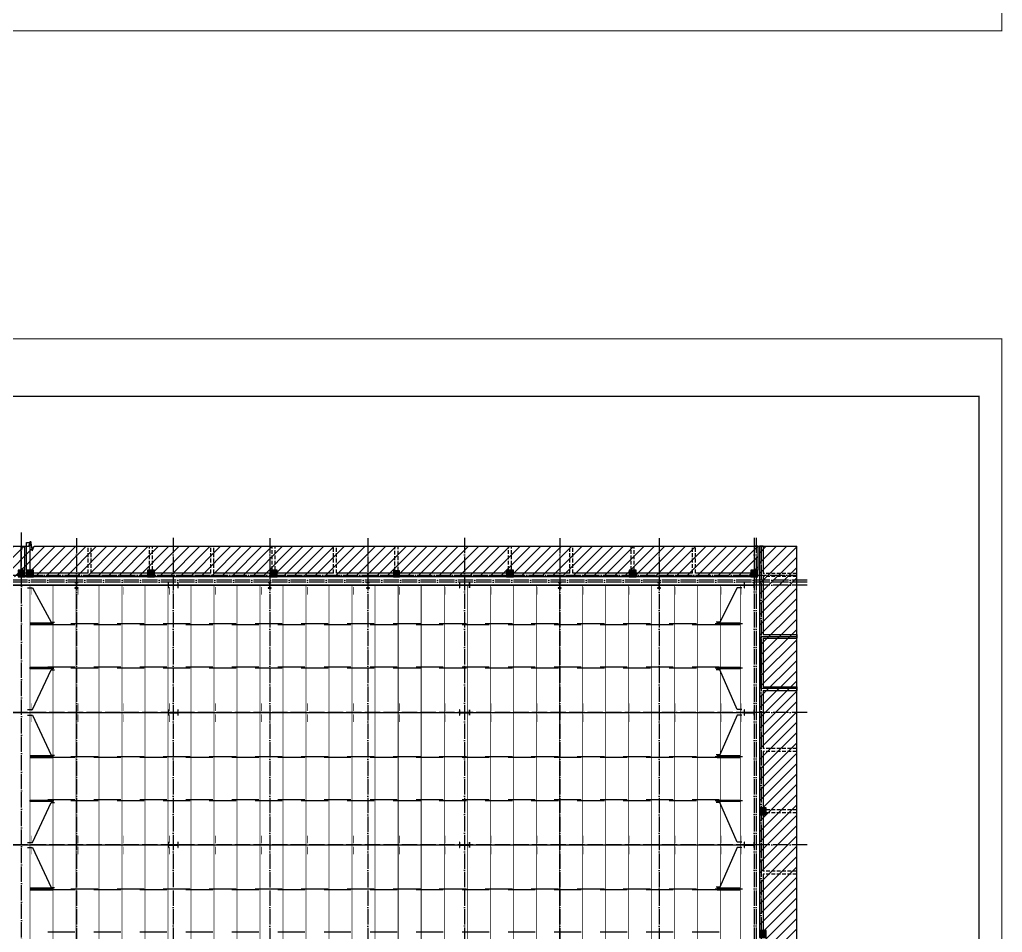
# Model space of a CAD drawing. Extents: x 447413 to 2975780, y -1432727 to 1301644.
# Drawn here: x 2315861 to 2379922, y -403716 to -344199 of the extents above; entities that cross this region are included whole.
import ezdxf

# ---------------------------------------------------------------- set-up
doc = ezdxf.new("R2010")
doc.units = 0
doc.header["$LTSCALE"] = 1000
doc.header["$MEASUREMENT"] = 0
doc.linetypes.add('DASH', pattern=[0.35, 0.25, -0.1])
doc.linetypes.add('DOTE', pattern=[2.42, 2, -0.2, 0.02, -0.2])
for name, color, linetype in [('3T_WOOD', 21, 'Continuous'), ('COLUMN', 9, 'Continuous'), ('DIM_SYMB', 3, 'Continuous'), ('DOTE', 1, 'Continuous'), ('LG', 200, 'Continuous'), ('PUB_HATCH', 8, 'Continuous'), ('X公厕', 21, 'Continuous'), ('图框', 253, 'Continuous'), ('柱子', 3, 'Continuous')]:
    doc.layers.add(name, color=color, linetype=linetype)
for name, color, linetype, lineweight in [('WALL', 140, 'Continuous', 25), ('屋面隅撑', 10, 'Continuous', 30), ('檩条', 7, 'Continuous', 18), ('钢梁', 141, 'Continuous', 18)]:
    doc.layers.add(name, color=color, linetype=linetype, lineweight=lineweight)

# ---------------------------------------------------------------- blocks, each defined once
blk = doc.blocks.new('A$C6B0021A6')
at = {"layer": '图框', "color": 2, "const_width": 40, "elevation": -84000}
blk.add_lwpolyline([(20, 84120), (118920, 84120), (118920, 20), (20, 20)], close=True, dxfattribs=at)
at = {"layer": '图框', "color": 153, "const_width": 58, "elevation": -84000}
blk.add_lwpolyline([(111420, 1020), (2520, 1020), (2520, 83120), (111420, 83120)], close=True, dxfattribs=at)
blk = doc.blocks.new('_FZH')
blk.add_lwpolyline([(-0.5, -0.5), (0.5, -0.5), (0.5, 0.5), (-0.5, 0.5)], close=True)
at = {"layer": 'PUB_HATCH'}
blk.add_solid([(-0.5, -0.5), (0.5, -0.5), (-0.5, 0.5), (0.5, 0.5)], dxfattribs=at)

msp = doc.modelspace()

# ---------------------------------------------------------------- hatches: boundary and pattern name
at = {"layer": 'PUB_HATCH'}
h = msp.add_hatch(dxfattribs=at)
h.set_pattern_fill('ANSI31', color=256, scale=300, style=0)
h.set_pattern_definition([(45, (2031895.8, -429763.64), (-336.7596, 336.7596), [])])
h.paths.add_polyline_path([(2363985.8, -378559), (2267966.1, -378559), (2267966.1, -380527.4), (2363985.8, -380527.4)])
h = msp.add_hatch(dxfattribs=at)
h.set_pattern_fill('ANSI31', color=256, scale=300, style=0)
h.set_pattern_definition([(45, (2335527.2, -429763.64), (-336.7596, 336.7596), [])])
h.paths.add_polyline_path([(2364085.8, -378529.1), (2366515.7, -378529.1), (2366515.7, -432536.9), (2364085.8, -432536.9)])

# ---------------------------------------------------------------- linework, layer by layer
at = {"layer": '3T_WOOD', "linetype": 'DASH'}
for p, q in [((2320326.1, -380297.4, 126000), (2320326.1, -378529.1, 126000)), ((2320326.1, -378529.1, 126000), (2320526.1, -378529.1, 126000)), ((2320526.1, -380297.4, 126000), (2320526.1, -378529.1, 126000)), ((2324326.1, -380087.4, 126000), (2324326.1, -378529.1, 126000)), ((2324326.1, -378529.1, 126000), (2324526.1, -378529.1, 126000)), ((2324526.1, -380087.4, 126000), (2324526.1, -378529.1, 126000)), ((2328326.1, -380297.4, 126000), (2328326.1, -378529.1, 126000)), ((2328326.1, -378529.1, 126000), (2328526.1, -378529.1, 126000)), ((2328526.1, -380297.4, 126000), (2328526.1, -378529.1, 126000)), ((2332326.1, -380087.4, 126000), (2332326.1, -378529.1, 126000)), ((2332326.1, -378529.1, 126000), (2332526.1, -378529.1, 126000)), ((2332526.1, -380087.4, 126000), (2332526.1, -378529.1, 126000)), ((2336326.1, -380297.4, 126000), (2336326.1, -378529.1, 126000)), ((2336326.1, -378529.1, 126000), (2336526.1, -378529.1, 126000)), ((2336526.1, -380297.4, 126000), (2336526.1, -378529.1, 126000)), ((2340326.1, -380137.4, 126000), (2340326.1, -378529.1, 126000)), ((2340326.1, -378529.1, 126000), (2340526.1, -378529.1, 126000)), ((2340526.1, -380137.4, 126000), (2340526.1, -378529.1, 126000)), ((2347726.1, -380087.4, 126000), (2347726.1, -378529.1, 126000)), ((2347726.1, -378529.1, 126000), (2347926.1, -378529.1, 126000)), ((2347926.1, -380087.4, 126000), (2347926.1, -378529.1, 126000)), ((2351726.1, -380297.4, 126000), (2351726.1, -378529.1, 126000)), ((2351726.1, -378529.1, 126000), (2351926.1, -378529.1, 126000)), ((2351926.1, -380297.4, 126000), (2351926.1, -378529.1, 126000)), ((2355726.1, -380087.4, 126000), (2355726.1, -378529.1, 126000)), ((2355726.1, -378529.1, 126000), (2355926.1, -378529.1, 126000)), ((2355926.1, -380087.4, 126000), (2355926.1, -378529.1, 126000)), ((2359726.1, -380297.4, 126000), (2359726.1, -378529.1, 126000)), ((2359726.1, -378529.1, 126000), (2359926.1, -378529.1, 126000)), ((2359926.1, -380297.4, 126000), (2359926.1, -378529.1, 126000)), ((2366515.7, -380317.4, 126000), (2364325.8, -380317.4, 126000)), ((2366515.7, -380517.4, 126000), (2364325.8, -380517.4, 126000)), ((2366515.7, -380517.4, 126000), (2366515.7, -380317.4, 126000)), ((2366515.7, -391717.4, 126000), (2364325.8, -391717.4, 126000)), ((2366515.7, -391917.4, 126000), (2364325.8, -391917.4, 126000)), ((2366515.7, -391917.4, 126000), (2366515.7, -391717.4, 126000)), ((2366515.7, -395717.4, 126000), (2364535.8, -395717.4, 126000)), ((2366515.7, -395917.4, 126000), (2366515.7, -395717.4, 126000)), ((2366515.7, -395917.4, 126000), (2364535.8, -395917.4, 126000)), ((2366515.7, -399717.4, 126000), (2364325.8, -399717.4, 126000)), ((2366515.7, -399917.4, 126000), (2366515.7, -399717.4, 126000)), ((2366515.7, -399917.4, 126000), (2364325.8, -399917.4, 126000))]:
    msp.add_line(p, q, dxfattribs=at)
at = {"layer": 'DIM_SYMB', "elevation": 126000}
for points in [[(2266739.9, -378529.1), (2316459.1, -378529.1), (2316573.7, -378214.1), (2316684.8, -378844.1), (2316796.6, -378529.1), (2366515.7, -378529.1)], [(2366515.7, -498541.5), (2366515.7, -438704.1), (2366200.7, -438589.4), (2366830.7, -438478.3), (2366515.7, -438366.6), (2366515.7, -378529.1)]]:
    msp.add_lwpolyline(points, dxfattribs=at)
at = {"layer": 'DOTE', "linetype": 'DOTE', "ltscale": 0.5}
for p, q in [((2315985.9, -499644, 126000), (2315985.9, -377605.4, 126000)), ((2363745.8, -377995.7, 126000), (2363745.8, -498983.1, 126000)), ((2367195, -380877.4, 126000), (2266776.3, -380877.4, 126000))]:
    msp.add_line(p, q, dxfattribs=at)
at = {"layer": 'DOTE', "color": 8, "linetype": 'DOTE', "ltscale": 0.5}
for p, q in [((2325865.8, -377995.7, 126000), (2325865.8, -498983.1, 126000)), ((2344865.8, -377995.7, 126000), (2344865.8, -498983.1, 126000)), ((2363865.8, -377995.7, 126000), (2363865.8, -498983.1, 126000)), ((2367195, -380757.4, 126000), (2266776.3, -380757.4, 126000)), ((2367195, -381077.4, 126000), (2266776.3, -381077.4, 126000)), ((2367195, -389387.4, 126000), (2266776.3, -389387.4, 126000)), ((2367195, -398017.4, 126000), (2266776.3, -398017.4, 126000))]:
    msp.add_line(p, q, dxfattribs=at)
at = {"layer": 'DOTE', "color": 8, "linetype": 'DOTE', "ltscale": 0.5, "elevation": 126000}
for points in [[(2319566.1, -378003.3), (2319566.1, -498989.2)], [(2332166.1, -378003.3), (2332166.1, -498989.2)], [(2338566.1, -378003.3), (2338566.1, -498989.2)], [(2351066.1, -378003.3), (2351066.1, -498989.2)], [(2357546.1, -378003.3), (2357546.1, -498989.2)], [(2364205.8, -378529.1), (2364205.8, -498541.5)], [(2266754.5, -380417.4), (2366515.7, -380417.4)]]:
    msp.add_lwpolyline(points, dxfattribs=at)
at = {"layer": 'LG'}
for p, q in [((2317981.8, -383599.2, 126000), (2316535.8, -383599.2, 126000)), ((2319461.2, -383656.7, 126000), (2317701.8, -383656.7, 126000)), ((2320981.8, -383599.2, 126000), (2319207.7, -383599.2, 126000)), ((2322461.2, -383656.7, 126000), (2320701.8, -383656.7, 126000)), ((2323981.8, -383599.2, 126000), (2322207.7, -383599.2, 126000)), ((2325461.2, -383656.7, 126000), (2323701.8, -383656.7, 126000)), ((2326981.8, -383599.2, 126000), (2325207.7, -383599.2, 126000)), ((2328461.2, -383656.7, 126000), (2326701.8, -383656.7, 126000)), ((2329981.8, -383599.2, 126000), (2328207.7, -383599.2, 126000)), ((2331461.2, -383656.7, 126000), (2329701.8, -383656.7, 126000)), ((2332981.8, -383599.2, 126000), (2331207.7, -383599.2, 126000)), ((2334461.2, -383656.7, 126000), (2332701.8, -383656.7, 126000)), ((2335981.8, -383599.2, 126000), (2334207.7, -383599.2, 126000)), ((2337461.2, -383656.7, 126000), (2335701.8, -383656.7, 126000)), ((2338981.8, -383599.2, 126000), (2337207.7, -383599.2, 126000)), ((2340461.2, -383656.7, 126000), (2338701.8, -383656.7, 126000)), ((2341981.8, -383599.2, 126000), (2340207.7, -383599.2, 126000)), ((2343461.2, -383656.7, 126000), (2341701.8, -383656.7, 126000)), ((2344981.8, -383599.2, 126000), (2343207.7, -383599.2, 126000)), ((2346461.2, -383656.7, 126000), (2344701.8, -383656.7, 126000)), ((2347981.8, -383599.2, 126000), (2346207.7, -383599.2, 126000)), ((2349461.2, -383656.7, 126000), (2347701.8, -383656.7, 126000)), ((2350981.8, -383599.2, 126000), (2349207.7, -383599.2, 126000)), ((2352461.2, -383656.7, 126000), (2350701.8, -383656.7, 126000)), ((2353981.8, -383599.2, 126000), (2352207.7, -383599.2, 126000)), ((2355461.2, -383656.7, 126000), (2353701.8, -383656.7, 126000)), ((2356981.8, -383599.2, 126000), (2355207.7, -383599.2, 126000)), ((2358461.2, -383656.7, 126000), (2356701.8, -383656.7, 126000)), ((2359981.8, -383599.2, 126000), (2358207.7, -383599.2, 126000)), ((2361461.2, -383656.7, 126000), (2359701.8, -383656.7, 126000)), ((2362981.8, -383599.2, 126000), (2361207.7, -383599.2, 126000)), ((2317981.8, -386479.2, 126000), (2316535.8, -386479.2, 126000)), ((2319461.2, -386421.8, 126000), (2317701.8, -386421.8, 126000)), ((2320981.8, -386479.2, 126000), (2319207.7, -386479.2, 126000)), ((2322461.2, -386421.8, 126000), (2320701.8, -386421.8, 126000)), ((2323981.8, -386479.2, 126000), (2322207.7, -386479.2, 126000)), ((2325461.2, -386421.8, 126000), (2323701.8, -386421.8, 126000)), ((2326981.8, -386479.2, 126000), (2325207.7, -386479.2, 126000)), ((2328461.2, -386421.8, 126000), (2326701.8, -386421.8, 126000)), ((2329981.8, -386479.2, 126000), (2328207.7, -386479.2, 126000)), ((2331461.2, -386421.8, 126000), (2329701.8, -386421.8, 126000)), ((2332981.8, -386479.2, 126000), (2331207.7, -386479.2, 126000)), ((2334461.2, -386421.8, 126000), (2332701.8, -386421.8, 126000)), ((2335981.8, -386479.2, 126000), (2334207.7, -386479.2, 126000)), ((2337461.2, -386421.8, 126000), (2335701.8, -386421.8, 126000)), ((2338981.8, -386479.2, 126000), (2337207.7, -386479.2, 126000)), ((2340461.2, -386421.8, 126000), (2338701.8, -386421.8, 126000)), ((2341981.8, -386479.2, 126000), (2340207.7, -386479.2, 126000)), ((2343461.2, -386421.8, 126000), (2341701.8, -386421.8, 126000)), ((2344981.8, -386479.2, 126000), (2343207.7, -386479.2, 126000)), ((2346461.2, -386421.8, 126000), (2344701.8, -386421.8, 126000)), ((2347981.8, -386479.2, 126000), (2346207.7, -386479.2, 126000)), ((2349461.2, -386421.8, 126000), (2347701.8, -386421.8, 126000)), ((2350981.8, -386479.2, 126000), (2349207.7, -386479.2, 126000)), ((2352461.2, -386421.8, 126000), (2350701.8, -386421.8, 126000)), ((2353981.8, -386479.2, 126000), (2352207.7, -386479.2, 126000)), ((2355461.2, -386421.8, 126000), (2353701.8, -386421.8, 126000)), ((2356981.8, -386479.2, 126000), (2355207.7, -386479.2, 126000)), ((2358461.2, -386421.8, 126000), (2356701.8, -386421.8, 126000)), ((2359981.8, -386479.2, 126000), (2358207.7, -386479.2, 126000)), ((2361461.2, -386421.8, 126000), (2359701.8, -386421.8, 126000)), ((2362981.8, -386479.2, 126000), (2361207.7, -386479.2, 126000)), ((2317981.8, -392262.4, 126000), (2316535.8, -392262.4, 126000)), ((2319461.2, -392319.8, 126000), (2317701.8, -392319.8, 126000)), ((2320981.8, -392262.4, 126000), (2319207.7, -392262.4, 126000)), ((2322461.2, -392319.8, 126000), (2320701.8, -392319.8, 126000)), ((2323981.8, -392262.4, 126000), (2322207.7, -392262.4, 126000)), ((2325461.2, -392319.8, 126000), (2323701.8, -392319.8, 126000)), ((2326981.8, -392262.4, 126000), (2325207.7, -392262.4, 126000)), ((2328461.2, -392319.8, 126000), (2326701.8, -392319.8, 126000)), ((2329981.8, -392262.4, 126000), (2328207.7, -392262.4, 126000)), ((2331461.2, -392319.8, 126000), (2329701.8, -392319.8, 126000)), ((2332981.8, -392262.4, 126000), (2331207.7, -392262.4, 126000)), ((2334461.2, -392319.8, 126000), (2332701.8, -392319.8, 126000)), ((2335981.8, -392262.4, 126000), (2334207.7, -392262.4, 126000)), ((2337461.2, -392319.8, 126000), (2335701.8, -392319.8, 126000)), ((2338981.8, -392262.4, 126000), (2337207.7, -392262.4, 126000)), ((2340461.2, -392319.8, 126000), (2338701.8, -392319.8, 126000)), ((2341981.8, -392262.4, 126000), (2340207.7, -392262.4, 126000)), ((2343461.2, -392319.8, 126000), (2341701.8, -392319.8, 126000)), ((2344981.8, -392262.4, 126000), (2343207.7, -392262.4, 126000)), ((2346461.2, -392319.8, 126000), (2344701.8, -392319.8, 126000)), ((2347981.8, -392262.4, 126000), (2346207.7, -392262.4, 126000)), ((2349461.2, -392319.8, 126000), (2347701.8, -392319.8, 126000)), ((2350981.8, -392262.4, 126000), (2349207.7, -392262.4, 126000)), ((2352461.2, -392319.8, 126000), (2350701.8, -392319.8, 126000)), ((2353981.8, -392262.4, 126000), (2352207.7, -392262.4, 126000)), ((2355461.2, -392319.8, 126000), (2353701.8, -392319.8, 126000)), ((2356981.8, -392262.4, 126000), (2355207.7, -392262.4, 126000)), ((2358461.2, -392319.8, 126000), (2356701.8, -392319.8, 126000)), ((2359981.8, -392262.4, 126000), (2358207.7, -392262.4, 126000)), ((2361461.2, -392319.8, 126000), (2359701.8, -392319.8, 126000)), ((2362981.8, -392262.4, 126000), (2361207.7, -392262.4, 126000)), ((2317981.8, -395142.4, 126000), (2316535.8, -395142.4, 126000)), ((2319461.2, -395084.9, 126000), (2317701.8, -395084.9, 126000)), ((2320981.8, -395142.4, 126000), (2319207.7, -395142.4, 126000)), ((2322461.2, -395084.9, 126000), (2320701.8, -395084.9, 126000)), ((2323981.8, -395142.4, 126000), (2322207.7, -395142.4, 126000)), ((2325461.2, -395084.9, 126000), (2323701.8, -395084.9, 126000)), ((2326981.8, -395142.4, 126000), (2325207.7, -395142.4, 126000)), ((2328461.2, -395084.9, 126000), (2326701.8, -395084.9, 126000)), ((2329981.8, -395142.4, 126000), (2328207.7, -395142.4, 126000)), ((2331461.2, -395084.9, 126000), (2329701.8, -395084.9, 126000)), ((2332981.8, -395142.4, 126000), (2331207.7, -395142.4, 126000)), ((2334461.2, -395084.9, 126000), (2332701.8, -395084.9, 126000)), ((2335981.8, -395142.4, 126000), (2334207.7, -395142.4, 126000)), ((2337461.2, -395084.9, 126000), (2335701.8, -395084.9, 126000)), ((2338981.8, -395142.4, 126000), (2337207.7, -395142.4, 126000)), ((2340461.2, -395084.9, 126000), (2338701.8, -395084.9, 126000)), ((2341981.8, -395142.4, 126000), (2340207.7, -395142.4, 126000)), ((2343461.2, -395084.9, 126000), (2341701.8, -395084.9, 126000)), ((2344981.8, -395142.4, 126000), (2343207.7, -395142.4, 126000)), ((2346461.2, -395084.9, 126000), (2344701.8, -395084.9, 126000)), ((2347981.8, -395142.4, 126000), (2346207.7, -395142.4, 126000)), ((2349461.2, -395084.9, 126000), (2347701.8, -395084.9, 126000)), ((2350981.8, -395142.4, 126000), (2349207.7, -395142.4, 126000)), ((2352461.2, -395084.9, 126000), (2350701.8, -395084.9, 126000)), ((2353981.8, -395142.4, 126000), (2352207.7, -395142.4, 126000)), ((2355461.2, -395084.9, 126000), (2353701.8, -395084.9, 126000)), ((2356981.8, -395142.4, 126000), (2355207.7, -395142.4, 126000)), ((2358461.2, -395084.9, 126000), (2356701.8, -395084.9, 126000)), ((2359981.8, -395142.4, 126000), (2358207.7, -395142.4, 126000)), ((2361461.2, -395084.9, 126000), (2359701.8, -395084.9, 126000)), ((2362981.8, -395142.4, 126000), (2361207.7, -395142.4, 126000)), ((2317981.8, -400892.4, 126000), (2316535.8, -400892.4, 126000)), ((2319461.2, -400949.8, 126000), (2317701.8, -400949.8, 126000)), ((2320981.8, -400892.4, 126000), (2319207.7, -400892.4, 126000)), ((2322461.2, -400949.8, 126000), (2320701.8, -400949.8, 126000)), ((2323981.8, -400892.4, 126000), (2322207.7, -400892.4, 126000)), ((2325461.2, -400949.8, 126000), (2323701.8, -400949.8, 126000)), ((2326981.8, -400892.4, 126000), (2325207.7, -400892.4, 126000)), ((2328461.2, -400949.8, 126000), (2326701.8, -400949.8, 126000)), ((2329981.8, -400892.4, 126000), (2328207.7, -400892.4, 126000)), ((2331461.2, -400949.8, 126000), (2329701.8, -400949.8, 126000)), ((2332981.8, -400892.4, 126000), (2331207.7, -400892.4, 126000)), ((2334461.2, -400949.8, 126000), (2332701.8, -400949.8, 126000)), ((2335981.8, -400892.4, 126000), (2334207.7, -400892.4, 126000)), ((2337461.2, -400949.8, 126000), (2335701.8, -400949.8, 126000)), ((2338981.8, -400892.4, 126000), (2337207.7, -400892.4, 126000)), ((2340461.2, -400949.8, 126000), (2338701.8, -400949.8, 126000)), ((2341981.8, -400892.4, 126000), (2340207.7, -400892.4, 126000)), ((2343461.2, -400949.8, 126000), (2341701.8, -400949.8, 126000)), ((2344981.8, -400892.4, 126000), (2343207.7, -400892.4, 126000)), ((2346461.2, -400949.8, 126000), (2344701.8, -400949.8, 126000)), ((2347981.8, -400892.4, 126000), (2346207.7, -400892.4, 126000)), ((2349461.2, -400949.8, 126000), (2347701.8, -400949.8, 126000)), ((2350981.8, -400892.4, 126000), (2349207.7, -400892.4, 126000)), ((2352461.2, -400949.8, 126000), (2350701.8, -400949.8, 126000)), ((2353981.8, -400892.4, 126000), (2352207.7, -400892.4, 126000)), ((2355461.2, -400949.8, 126000), (2353701.8, -400949.8, 126000)), ((2356981.8, -400892.4, 126000), (2355207.7, -400892.4, 126000)), ((2358461.2, -400949.8, 126000), (2356701.8, -400949.8, 126000)), ((2359981.8, -400892.4, 126000), (2358207.7, -400892.4, 126000)), ((2361461.2, -400949.8, 126000), (2359701.8, -400949.8, 126000)), ((2362981.8, -400892.4, 126000), (2361207.7, -400892.4, 126000)), ((2319461.2, -403714.9, 126000), (2317701.8, -403714.9, 126000)), ((2322461.2, -403714.9, 126000), (2320701.8, -403714.9, 126000)), ((2325461.2, -403714.9, 126000), (2323701.8, -403714.9, 126000)), ((2328461.2, -403714.9, 126000), (2326701.8, -403714.9, 126000)), ((2331461.2, -403714.9, 126000), (2329701.8, -403714.9, 126000)), ((2334461.2, -403714.9, 126000), (2332701.8, -403714.9, 126000)), ((2337461.2, -403714.9, 126000), (2335701.8, -403714.9, 126000)), ((2340461.2, -403714.9, 126000), (2338701.8, -403714.9, 126000)), ((2343461.2, -403714.9, 126000), (2341701.8, -403714.9, 126000)), ((2346461.2, -403714.9, 126000), (2344701.8, -403714.9, 126000)), ((2349461.2, -403714.9, 126000), (2347701.8, -403714.9, 126000)), ((2352461.2, -403714.9, 126000), (2350701.8, -403714.9, 126000)), ((2355461.2, -403714.9, 126000), (2353701.8, -403714.9, 126000)), ((2358461.2, -403714.9, 126000), (2356701.8, -403714.9, 126000)), ((2361461.2, -403714.9, 126000), (2359701.8, -403714.9, 126000))]:
    msp.add_line(p, q, dxfattribs=at)
at = {"layer": 'LG', "elevation": 126000}
for points in [[(2316374.7, -381239.6), (2316690.7, -381239.6), (2317919.5, -383490.7), (2318141.6, -383490.7)], [(2362943.3, -381245.4), (2362627.4, -381245.4), (2361509.4, -383485.9), (2361256.5, -383485.9)], [(2316374.7, -389183.8), (2316690.7, -389183.8), (2317919.5, -386587.7), (2318141.6, -386587.7)], [(2362943.3, -389178), (2362627.4, -389178), (2361509.4, -386592.6), (2361256.5, -386592.6)], [(2316374.7, -389557.8), (2316690.7, -389557.8), (2317919.5, -392153.9), (2318141.6, -392153.9)], [(2362943.3, -389563.6), (2362627.4, -389563.6), (2361509.4, -392149), (2361256.5, -392149)], [(2316374.7, -397846.9), (2316690.7, -397846.9), (2317919.5, -395250.8), (2318141.6, -395250.8)], [(2362943.3, -397841.1), (2362627.4, -397841.1), (2361509.4, -395255.7), (2361256.5, -395255.7)], [(2316374.7, -398187.8), (2316690.7, -398187.8), (2317919.5, -400783.9), (2318141.6, -400783.9)], [(2362943.3, -398193.6), (2362627.4, -398193.6), (2361509.4, -400779), (2361256.5, -400779)]]:
    msp.add_lwpolyline(points, dxfattribs=at)
at = {"layer": 'LG', "color": 7, "elevation": 126000}
for points in [[(2318035.8, -383547.9), (2316535.8, -383547.9), (2316535.8, -383650.2), (2318035.8, -383650.2)], [(2362835.8, -383548.1), (2361335.8, -383548.1), (2361335.8, -383650.3), (2362835.8, -383650.3)], [(2318035.8, -386530.5), (2316535.8, -386530.5), (2316535.8, -386428.3), (2318035.8, -386428.3)], [(2362835.8, -386530.3), (2361335.8, -386530.3), (2361335.8, -386428.1), (2362835.8, -386428.1)], [(2318035.8, -392211.1), (2316535.8, -392211.1), (2316535.8, -392313.3), (2318035.8, -392313.3)], [(2362835.8, -392211.2), (2361335.8, -392211.2), (2361335.8, -392313.5), (2362835.8, -392313.5)], [(2318035.8, -395193.6), (2316535.8, -395193.6), (2316535.8, -395091.4), (2318035.8, -395091.4)], [(2362835.8, -395193.5), (2361335.8, -395193.5), (2361335.8, -395091.2), (2362835.8, -395091.2)], [(2318035.8, -400841.1), (2316535.8, -400841.1), (2316535.8, -400943.3), (2318035.8, -400943.3)], [(2362835.8, -400841.2), (2361335.8, -400841.2), (2361335.8, -400943.5), (2362835.8, -400943.5)]]:
    msp.add_lwpolyline(points, close=True, dxfattribs=at)
at = {"layer": 'WALL'}
for p, q in [((2315966.1, -380087.4, 126000), (2315966.1, -378529.1, 126000)), ((2315966.1, -378529.1, 126000), (2316206.1, -378529.1, 126000)), ((2316206.1, -380087.4, 126000), (2316206.1, -378529.1, 126000)), ((2316306.1, -380087.4, 126000), (2316306.1, -378290.1, 126000)), ((2316306.1, -378290.1, 126000), (2316546.1, -378290.1, 126000)), ((2316546.1, -380087.4, 126000), (2316546.1, -378290.1, 126000)), ((2363745.8, -378529.1, 126000), (2363745.8, -380087.4, 126000)), ((2363985.8, -378529.1, 126000), (2363745.8, -378529.1, 126000)), ((2363985.8, -378529.1, 126000), (2363985.8, -380087.4, 126000)), ((2364085.8, -378529.1, 126000), (2364085.8, -380417.4, 126000)), ((2364325.8, -378529.1, 126000), (2364085.8, -378529.1, 126000)), ((2364325.8, -378529.1, 126000), (2364325.8, -380317.4, 126000)), ((2316306.1, -380297.4, 126000), (2316206.1, -380297.4, 126000)), ((2320326.1, -380297.4, 126000), (2316756.1, -380297.4, 126000)), ((2324201.1, -380297.4, 126000), (2320526.1, -380297.4, 126000)), ((2328326.1, -380297.4, 126000), (2324651.1, -380297.4, 126000)), ((2332201.1, -380297.4, 126000), (2328526.1, -380297.4, 126000)), ((2336326.1, -380297.4, 126000), (2332651.1, -380297.4, 126000)), ((2340226, -380297.4, 126000), (2336526.1, -380297.4, 126000)), ((2347601.1, -380297.4, 126000), (2340626, -380297.4, 126000)), ((2351726.1, -380297.4, 126000), (2348051.1, -380297.4, 126000)), ((2355601.1, -380297.4, 126000), (2351926.1, -380297.4, 126000)), ((2359726.1, -380297.4, 126000), (2356051.1, -380297.4, 126000)), ((2363535.8, -380297.4, 126000), (2359926.1, -380297.4, 126000)), ((2364085.8, -380417.4, 126000), (2364085.8, -384417.4, 126000)), ((2364325.8, -380517.4, 126000), (2364325.8, -384297.4, 126000)), ((2316306.1, -380537.4, 126000), (2316206.1, -380537.4, 126000)), ((2320426.1, -380537.4, 126000), (2316756.1, -380537.4, 126000)), ((2324201.1, -380537.4, 126000), (2320426.1, -380537.4, 126000)), ((2328426.1, -380537.4, 126000), (2324651.1, -380537.4, 126000)), ((2332201.1, -380537.4, 126000), (2328426.1, -380537.4, 126000)), ((2336426.1, -380537.4, 126000), (2332651.1, -380537.4, 126000)), ((2340226, -380537.4, 126000), (2336426.1, -380537.4, 126000)), ((2347601.1, -380537.4, 126000), (2340626, -380537.4, 126000)), ((2351826.1, -380537.4, 126000), (2348051.1, -380537.4, 126000)), ((2355601.1, -380537.4, 126000), (2351826.1, -380537.4, 126000)), ((2359826.1, -380537.4, 126000), (2356051.1, -380537.4, 126000)), ((2363535.8, -380537.4, 126000), (2359826.1, -380537.4, 126000)), ((2364325.8, -384297.4, 126000), (2366515.7, -384297.4, 126000)), ((2366515.7, -384297.4, 126000), (2366515.7, -384537.4, 126000)), ((2364085.8, -384417.4, 126000), (2364085.8, -387817.4, 126000)), ((2364325.8, -384537.4, 126000), (2366515.7, -384537.4, 126000)), ((2364325.8, -384537.4, 126000), (2364325.8, -387697.4, 126000)), ((2364085.8, -387817.4, 126000), (2364085.8, -391817.4, 126000)), ((2364325.8, -387697.4, 126000), (2366515.7, -387697.4, 126000)), ((2364325.8, -387937.4, 126000), (2366515.7, -387937.4, 126000)), ((2364325.8, -387937.4, 126000), (2364325.8, -391717.4, 126000)), ((2366515.7, -387697.4, 126000), (2366515.7, -387937.4, 126000)), ((2364085.8, -391817.4, 126000), (2364085.8, -395592.4, 126000)), ((2364325.8, -391917.4, 126000), (2364325.8, -395592.4, 126000)), ((2364085.8, -396042.4, 126000), (2364085.8, -399817.4, 126000)), ((2364325.8, -396042.4, 126000), (2364325.8, -399717.4, 126000)), ((2364085.8, -399817.4, 126000), (2364085.8, -403592.4, 126000)), ((2364325.8, -399917.4, 126000), (2364325.8, -403592.4, 126000))]:
    msp.add_line(p, q, dxfattribs=at)
at = {"layer": 'X公厕', "ltscale": 5, "elevation": 126000}
msp.add_lwpolyline([(2366515.7, -387817.4), (2364205.8, -387817.4), (2364205.8, -384417.4), (2366515.7, -384417.4)], dxfattribs=at)
at = {"layer": '屋面隅撑', "const_width": 30, "elevation": 126000}
for points in [[(2316637.3, -381189), (2316637.3, -381689)], [(2319667.5, -381189), (2319667.5, -381689)], [(2322637.3, -381189), (2322637.3, -381689)], [(2325637.3, -381189), (2325637.3, -381689)], [(2328637.3, -381189), (2328637.3, -381689)], [(2331637.3, -381189), (2331637.3, -381689)], [(2334637.3, -381189), (2334637.3, -381689)], [(2337637.3, -381189), (2337637.3, -381689)], [(2340637.3, -381189), (2340637.3, -381689)], [(2343637.3, -381189), (2343637.3, -381689)], [(2346637.3, -381189), (2346637.3, -381689)], [(2349637.3, -381189), (2349637.3, -381689)], [(2352637.3, -381189), (2352637.3, -381689)], [(2355637.3, -381189), (2355637.3, -381689)], [(2358637.3, -381189), (2358637.3, -381689)], [(2361637.3, -381189), (2361637.3, -381689)], [(2362937.3, -381189), (2362937.3, -381689)], [(2316637.3, -389275.7), (2316637.3, -388775.7)], [(2319667.5, -389275.7), (2319667.5, -388775.7)], [(2322637.3, -389275.7), (2322637.3, -388775.7)], [(2325637.3, -389275.7), (2325637.3, -388775.7)], [(2328637.3, -389275.7), (2328637.3, -388775.7)], [(2331637.3, -389275.7), (2331637.3, -388775.7)], [(2334637.3, -389275.7), (2334637.3, -388775.7)], [(2337637.3, -389275.7), (2337637.3, -388775.7)], [(2340637.3, -389275.7), (2340637.3, -388775.7)], [(2343637.3, -389275.7), (2343637.3, -388775.7)], [(2346637.3, -389275.7), (2346637.3, -388775.7)], [(2349637.3, -389275.7), (2349637.3, -388775.7)], [(2352637.3, -389275.7), (2352637.3, -388775.7)], [(2355637.3, -389275.7), (2355637.3, -388775.7)], [(2358637.3, -389275.7), (2358637.3, -388775.7)], [(2361637.3, -389275.7), (2361637.3, -388775.7)], [(2362937.3, -389275.7), (2362937.3, -388775.7)], [(2316637.3, -389499), (2316637.3, -389999)], [(2319667.5, -389499), (2319667.5, -389999)], [(2322637.3, -389499), (2322637.3, -389999)], [(2325637.3, -389499), (2325637.3, -389999)], [(2328637.3, -389499), (2328637.3, -389999)], [(2331637.3, -389499), (2331637.3, -389999)], [(2334637.3, -389499), (2334637.3, -389999)], [(2337637.3, -389499), (2337637.3, -389999)], [(2340637.3, -389499), (2340637.3, -389999)], [(2343637.3, -389499), (2343637.3, -389999)], [(2346637.3, -389499), (2346637.3, -389999)], [(2349637.3, -389499), (2349637.3, -389999)], [(2352637.3, -389499), (2352637.3, -389999)], [(2355637.3, -389499), (2355637.3, -389999)], [(2358637.3, -389499), (2358637.3, -389999)], [(2361637.3, -389499), (2361637.3, -389999)], [(2362937.3, -389499), (2362937.3, -389999)], [(2316637.3, -397905.7), (2316637.3, -397405.7)], [(2319667.5, -397905.7), (2319667.5, -397405.7)], [(2322637.3, -397905.7), (2322637.3, -397405.7)], [(2325637.3, -397905.7), (2325637.3, -397405.7)], [(2328637.3, -397905.7), (2328637.3, -397405.7)], [(2331637.3, -397905.7), (2331637.3, -397405.7)], [(2334637.3, -397905.7), (2334637.3, -397405.7)], [(2337637.3, -397905.7), (2337637.3, -397405.7)], [(2340637.3, -397905.7), (2340637.3, -397405.7)], [(2343637.3, -397905.7), (2343637.3, -397405.7)], [(2346637.3, -397905.7), (2346637.3, -397405.7)], [(2349637.3, -397905.7), (2349637.3, -397405.7)], [(2352637.3, -397905.7), (2352637.3, -397405.7)], [(2355637.3, -397905.7), (2355637.3, -397405.7)], [(2358637.3, -397905.7), (2358637.3, -397405.7)], [(2361637.3, -397905.7), (2361637.3, -397405.7)], [(2362937.3, -397905.7), (2362937.3, -397405.7)], [(2316637.3, -398129), (2316637.3, -398629)], [(2319667.5, -398129), (2319667.5, -398629)], [(2322637.3, -398129), (2322637.3, -398629)], [(2325637.3, -398129), (2325637.3, -398629)], [(2328637.3, -398129), (2328637.3, -398629)], [(2331637.3, -398129), (2331637.3, -398629)], [(2334637.3, -398129), (2334637.3, -398629)], [(2337637.3, -398129), (2337637.3, -398629)], [(2340637.3, -398129), (2340637.3, -398629)], [(2343637.3, -398129), (2343637.3, -398629)], [(2346637.3, -398129), (2346637.3, -398629)], [(2349637.3, -398129), (2349637.3, -398629)], [(2352637.3, -398129), (2352637.3, -398629)], [(2355637.3, -398129), (2355637.3, -398629)], [(2358637.3, -398129), (2358637.3, -398629)], [(2361637.3, -398129), (2361637.3, -398629)], [(2362937.3, -398129), (2362937.3, -398629)]]:
    msp.add_lwpolyline(points, dxfattribs=at)
at = {"layer": '柱子', "color": 6, "ltscale": 100, "elevation": 126000}
for points in [[(2319666.1, -380898.4), (2319666.1, -380877.4), (2319466.1, -380877.4), (2319466.1, -380898.4), (2319546.6, -380898.4, -0.4142136), (2319559.6, -380911.4), (2319559.6, -381243.4, -0.4142136), (2319546.6, -381256.4), (2319466.1, -381256.4), (2319466.1, -381277.4), (2319666.1, -381277.4), (2319666.1, -381256.4), (2319585.6, -381256.4, -0.4142136), (2319572.6, -381243.4), (2319572.6, -380911.4, -0.4142136), (2319585.6, -380898.4)], [(2332266.1, -380898.4), (2332266.1, -380877.4), (2332066.1, -380877.4), (2332066.1, -380898.4), (2332146.6, -380898.4, -0.4142136), (2332159.6, -380911.4), (2332159.6, -381243.4, -0.4142136), (2332146.6, -381256.4), (2332066.1, -381256.4), (2332066.1, -381277.4), (2332266.1, -381277.4), (2332266.1, -381256.4), (2332185.6, -381256.4, -0.4142136), (2332172.6, -381243.4), (2332172.6, -380911.4, -0.4142136), (2332185.6, -380898.4)], [(2338666.1, -380898.4), (2338666.1, -380877.4), (2338466.1, -380877.4), (2338466.1, -380898.4), (2338546.6, -380898.4, -0.4142136), (2338559.6, -380911.4), (2338559.6, -381243.4, -0.4142136), (2338546.6, -381256.4), (2338466.1, -381256.4), (2338466.1, -381277.4), (2338666.1, -381277.4), (2338666.1, -381256.4), (2338585.6, -381256.4, -0.4142136), (2338572.6, -381243.4), (2338572.6, -380911.4, -0.4142136), (2338585.6, -380898.4)], [(2351166.1, -380898.4), (2351166.1, -380877.4), (2350966.1, -380877.4), (2350966.1, -380898.4), (2351046.6, -380898.4, -0.4142136), (2351059.6, -380911.4), (2351059.6, -381243.4, -0.4142136), (2351046.6, -381256.4), (2350966.1, -381256.4), (2350966.1, -381277.4), (2351166.1, -381277.4), (2351166.1, -381256.4), (2351085.6, -381256.4, -0.4142136), (2351072.6, -381243.4), (2351072.6, -380911.4, -0.4142136), (2351085.6, -380898.4)], [(2357646.1, -380898.4), (2357646.1, -380877.4), (2357446.1, -380877.4), (2357446.1, -380898.4), (2357526.6, -380898.4, -0.4142136), (2357539.6, -380911.4), (2357539.6, -381243.4, -0.4142136), (2357526.6, -381256.4), (2357446.1, -381256.4), (2357446.1, -381277.4), (2357646.1, -381277.4), (2357646.1, -381256.4), (2357565.6, -381256.4, -0.4142136), (2357552.6, -381243.4), (2357552.6, -380911.4, -0.4142136), (2357565.6, -380898.4)]]:
    msp.add_lwpolyline(points, format="xyb", close=True, dxfattribs=at)
for points in [[(2326176.8, -381073.4), (2325554.8, -381073.4), (2325554.8, -380902.4), (2325540.8, -380902.4), (2325540.8, -381252.4), (2325554.8, -381252.4), (2325554.8, -381081.4), (2326176.8, -381081.4), (2326176.8, -381252.4), (2326190.8, -381252.4), (2326190.8, -380902.4), (2326176.8, -380902.4)], [(2345176.8, -381073.4), (2344554.8, -381073.4), (2344554.8, -380902.4), (2344540.8, -380902.4), (2344540.8, -381252.4), (2344554.8, -381252.4), (2344554.8, -381081.4), (2345176.8, -381081.4), (2345176.8, -381252.4), (2345190.8, -381252.4), (2345190.8, -380902.4), (2345176.8, -380902.4)], [(2363731.8, -381073.4), (2363109.8, -381073.4), (2363109.8, -380902.4), (2363095.8, -380902.4), (2363095.8, -381252.4), (2363109.8, -381252.4), (2363109.8, -381081.4), (2363731.8, -381081.4), (2363731.8, -381252.4), (2363745.8, -381252.4), (2363745.8, -380902.4), (2363731.8, -380902.4)], [(2326176.8, -389383.4), (2325554.8, -389383.4), (2325554.8, -389212.4), (2325540.8, -389212.4), (2325540.8, -389562.4), (2325554.8, -389562.4), (2325554.8, -389391.4), (2326176.8, -389391.4), (2326176.8, -389562.4), (2326190.8, -389562.4), (2326190.8, -389212.4), (2326176.8, -389212.4)], [(2345176.8, -389383.4), (2344554.8, -389383.4), (2344554.8, -389212.4), (2344540.8, -389212.4), (2344540.8, -389562.4), (2344554.8, -389562.4), (2344554.8, -389391.4), (2345176.8, -389391.4), (2345176.8, -389562.4), (2345190.8, -389562.4), (2345190.8, -389212.4), (2345176.8, -389212.4)], [(2363731.8, -389383.4), (2363109.8, -389383.4), (2363109.8, -389212.4), (2363095.8, -389212.4), (2363095.8, -389562.4), (2363109.8, -389562.4), (2363109.8, -389391.4), (2363731.8, -389391.4), (2363731.8, -389562.4), (2363745.8, -389562.4), (2363745.8, -389212.4), (2363731.8, -389212.4)], [(2326176.8, -398013.4), (2325554.8, -398013.4), (2325554.8, -397842.4), (2325540.8, -397842.4), (2325540.8, -398192.4), (2325554.8, -398192.4), (2325554.8, -398021.4), (2326176.8, -398021.4), (2326176.8, -398192.4), (2326190.8, -398192.4), (2326190.8, -397842.4), (2326176.8, -397842.4)], [(2345176.8, -398013.4), (2344554.8, -398013.4), (2344554.8, -397842.4), (2344540.8, -397842.4), (2344540.8, -398192.4), (2344554.8, -398192.4), (2344554.8, -398021.4), (2345176.8, -398021.4), (2345176.8, -398192.4), (2345190.8, -398192.4), (2345190.8, -397842.4), (2345176.8, -397842.4)], [(2363731.8, -398013.4), (2363109.8, -398013.4), (2363109.8, -397842.4), (2363095.8, -397842.4), (2363095.8, -398192.4), (2363109.8, -398192.4), (2363109.8, -398021.4), (2363731.8, -398021.4), (2363731.8, -398192.4), (2363745.8, -398192.4), (2363745.8, -397842.4), (2363731.8, -397842.4)]]:
    msp.add_lwpolyline(points, close=True, dxfattribs=at)
at = {"layer": '檩条', "color": 2, "const_width": 45, "elevation": 126000}
for points in [[(2316535.8, -381077.4), (2316535.8, -495996.5)], [(2318035.8, -381077.4), (2318035.8, -495996.5)], [(2319535.8, -381077.4), (2319535.8, -495996.5)], [(2321035.8, -381077.4), (2321035.8, -495996.5)], [(2322535.8, -381077.4), (2322535.8, -495996.5)], [(2324035.8, -381077.4), (2324035.8, -495996.5)], [(2325535.8, -381077.4), (2325535.8, -495996.5)], [(2327035.8, -381077.4), (2327035.8, -495996.5)], [(2328535.8, -381077.4), (2328535.8, -495996.5)], [(2330035.8, -381077.4), (2330035.8, -495996.5)], [(2331535.8, -381077.4), (2331535.8, -495996.5)], [(2333035.8, -381077.4), (2333035.8, -495996.5)], [(2334535.8, -381077.4), (2334535.8, -495996.5)], [(2336035.8, -381077.4), (2336035.8, -495996.5)], [(2337535.8, -381077.4), (2337535.8, -495996.5)], [(2339035.8, -381077.4), (2339035.8, -495996.5)], [(2340535.8, -381077.4), (2340535.8, -495996.5)], [(2342035.8, -381077.4), (2342035.8, -495996.5)], [(2343535.8, -381077.4), (2343535.8, -495996.5)], [(2345035.8, -381077.4), (2345035.8, -495996.5)], [(2346535.8, -381077.4), (2346535.8, -495996.5)], [(2348035.8, -381077.4), (2348035.8, -495996.5)], [(2349535.8, -381077.4), (2349535.8, -495996.5)], [(2351035.8, -381077.4), (2351035.8, -495996.5)], [(2352535.8, -381077.4), (2352535.8, -495996.5)], [(2354035.8, -381077.4), (2354035.8, -495996.5)], [(2355535.8, -381077.4), (2355535.8, -495996.5)], [(2357035.8, -381077.4), (2357035.8, -495996.5)], [(2358535.8, -381077.4), (2358535.8, -495996.5)], [(2360035.8, -381077.4), (2360035.8, -495996.5)], [(2361535.8, -381077.4), (2361535.8, -495996.5)], [(2362835.8, -381077.4), (2362835.8, -495996.5)]]:
    msp.add_lwpolyline(points, dxfattribs=at)
at = {"layer": '钢梁', "lineweight": 35, "const_width": 100, "elevation": 126000}
for points in [[(2268856.1, -381077.4), (2363095.8, -381077.4)], [(2268856.1, -389387.4), (2363095.8, -389387.4)], [(2268856.1, -398017.4), (2363095.8, -398017.4)]]:
    msp.add_lwpolyline(points, dxfattribs=at)

# ---------------------------------------------------------------- block references
at = {"xscale": 1.5, "yscale": 1.5, "zscale": 1.5, "rotation": 270}
for p in [(2253712, -166547.5, 126000), (2253712, -364986.5, 126000)]:
    msp.add_blockref('A$C6B0021A6', p, dxfattribs=at)
at = {"layer": 'COLUMN', "xscale": 450, "yscale": 450, "zscale": 450, "rotation": 180}
for p in [(2315981.1, -380312.4, 126000), (2316531.1, -380312.4, 126000), (2324426.1, -380312.4, 126000), (2332426.1, -380312.4, 126000), (2347826.1, -380312.4, 126000), (2355826.1, -380312.4, 126000), (2363760.8, -380312.4, 126000), (2364310.8, -395817.4, 126000), (2364310.8, -403817.4, 126000)]:
    msp.add_blockref('_FZH', p, dxfattribs=at)
at = {"layer": 'COLUMN', "xscale": 400, "yscale": 400, "zscale": 400}
msp.add_blockref('_FZH', (2340426, -380337.4, 126000), dxfattribs=at)

doc.saveas('drawing.dxf')
